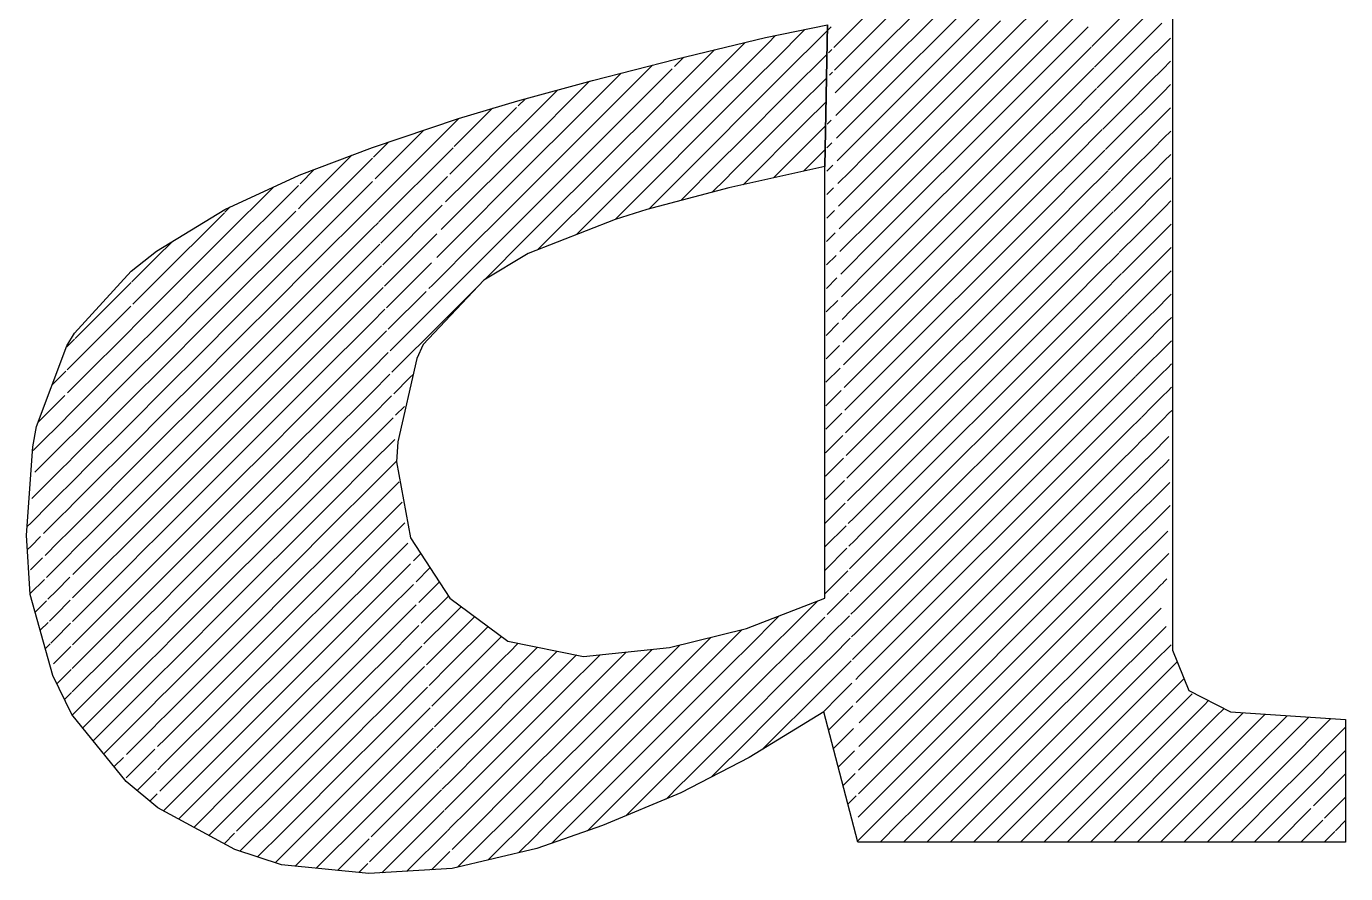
# Model space of a CAD drawing. Extents: x 0 to 13080, y 0 to 6750.
# Drawn here: x 12336.65 to 12366.59, y 1047.2 to 1066.44 of the extents above; entities that cross this region are included whole.
import ezdxf

# ---------------------------------------------------------------- set-up
doc = ezdxf.new("R2010")
doc.units = 0
doc.header["$MEASUREMENT"] = 0
doc.layers.add('MTH-CARIMBO-TXT1', color=1, linetype='CONTINUOUS')

msp = doc.modelspace()

# ---------------------------------------------------------------- linework, layer by layer
at = {"layer": 'MTH-CARIMBO-TXT1', "linetype": 'Continuous'}
for p, q in [((12355.716303, 1066.169605), (12358.191972, 1068.645274)), ((12355.710544, 1065.633516), (12358.305682, 1068.228655)), ((12355.704785, 1065.097428), (12358.419393, 1067.812035)), ((12355.699026, 1064.561339), (12358.533103, 1067.395415)), ((12355.693268, 1064.02525), (12358.646813, 1066.978796)), ((12358.874234, 1066.145556), (12359.740287, 1067.011609)), ((12359.91568, 1066.126342), (12360.685539, 1066.896201)), ((12355.30577, 1066.289403), (12355.722061, 1066.705694)), ((12360.826412, 1065.976413), (12361.492008, 1066.64201)), ((12361.531878, 1066.151549), (12362.093676, 1066.713347)), ((12353.651251, 1065.695543), (12354.319953, 1066.364246)), ((12353.818536, 1065.332499), (12354.829843, 1066.343806)), ((12354.836464, 1066.350427), (12354.912083, 1066.426046)), ((12354.975022, 1065.958655), (12355.30577, 1066.289403)), ((12355.687509, 1063.489161), (12358.760524, 1066.562176)), ((12358.987945, 1065.728937), (12359.827984, 1066.568976)), ((12360.003377, 1065.683708), (12360.748633, 1066.428965)), ((12362.113688, 1066.20303), (12362.421526, 1066.510868)), ((12351.740804, 1064.845757), (12352.966887, 1066.07184)), ((12353.368983, 1065.943606), (12353.483965, 1066.058588)), ((12353.483965, 1066.058588), (12353.653641, 1066.228264)), ((12355.311889, 1065.765192), (12355.716303, 1066.169605)), ((12355.68175, 1062.953072), (12358.874234, 1066.145556)), ((12359.101655, 1065.312317), (12359.91568, 1066.126342)), ((12360.889004, 1065.508676), (12361.531878, 1066.151549)), ((12361.571748, 1065.661089), (12362.113688, 1066.20303)), ((12362.133701, 1065.692712), (12362.430259, 1065.989271)), ((12362.430259, 1065.989271), (12362.61252, 1066.171531)), ((12351.431445, 1065.597058), (12351.572315, 1065.737928)), ((12351.586124, 1065.221407), (12352.269601, 1065.904884)), ((12351.895483, 1064.470106), (12353.368983, 1065.943606)), ((12353.198099, 1065.242392), (12353.651251, 1065.695543)), ((12353.985821, 1064.969454), (12354.820201, 1065.803833)), ((12354.855432, 1065.839065), (12354.928954, 1065.912587)), ((12354.990579, 1065.443881), (12355.311889, 1065.765192)), ((12355.675991, 1062.416983), (12358.987945, 1065.728937)), ((12359.215366, 1064.895697), (12360.003377, 1065.683708)), ((12360.091073, 1065.241075), (12360.811727, 1065.961728)), ((12361.611617, 1065.170629), (12362.133701, 1065.692712)), ((12349.641214, 1064.337158), (12350.862416, 1065.558359)), ((12349.715792, 1063.881405), (12351.307631, 1065.473244)), ((12351.3583, 1065.523913), (12351.431445, 1065.597058)), ((12354.874401, 1065.327704), (12354.945825, 1065.399128)), ((12355.318008, 1065.240981), (12355.710544, 1065.633516)), ((12360.178769, 1064.798441), (12360.874821, 1065.494492)), ((12360.951597, 1065.040938), (12361.571748, 1065.661089)), ((12362.153713, 1065.182395), (12362.438992, 1065.467673)), ((12362.438992, 1065.467673), (12362.61432, 1065.643002)), ((12347.880599, 1063.637202), (12349.432556, 1065.189159)), ((12349.566637, 1064.79291), (12350.148094, 1065.374367)), ((12351.231242, 1064.866525), (12351.586124, 1065.221407)), ((12352.050163, 1064.094456), (12353.198099, 1065.242392)), ((12353.027215, 1064.541178), (12353.818536, 1065.332499)), ((12354.153107, 1064.606409), (12354.810558, 1065.263861)), ((12355.006135, 1064.929108), (12355.318008, 1065.240981)), ((12355.324128, 1064.71677), (12355.704785, 1065.097428)), ((12355.670233, 1061.880894), (12359.101655, 1065.312317)), ((12359.329076, 1064.479078), (12360.091073, 1065.241075)), ((12361.014189, 1064.573201), (12361.611617, 1065.170629)), ((12361.651487, 1064.680168), (12362.153713, 1065.182395)), ((12362.447725, 1064.946076), (12362.616121, 1065.114472)), ((12347.814822, 1064.632085), (12347.977232, 1064.794495)), ((12347.84771, 1064.134644), (12348.704894, 1064.991827)), ((12349.21301, 1064.439283), (12349.566637, 1064.79291)), ((12350.985405, 1064.620689), (12351.231242, 1064.866525)), ((12351.104184, 1064.209137), (12351.740804, 1064.845757)), ((12352.856331, 1063.839963), (12353.985821, 1064.969454)), ((12355.664474, 1061.344806), (12359.215366, 1064.895697)), ((12359.442786, 1064.062458), (12360.178769, 1064.798441)), ((12360.266466, 1064.355807), (12360.937915, 1065.027256)), ((12362.173726, 1064.672077), (12362.447725, 1064.946076)), ((12346.532445, 1063.880039), (12347.228378, 1064.575972)), ((12346.604112, 1063.421375), (12347.778028, 1064.595291)), ((12349.79037, 1063.425653), (12350.985405, 1064.620689)), ((12352.204843, 1063.718805), (12353.027215, 1064.541178)), ((12352.685447, 1063.138749), (12354.153107, 1064.606409)), ((12354.320392, 1064.243364), (12354.800916, 1064.723888)), ((12355.021691, 1064.414334), (12355.324128, 1064.71677)), ((12355.330247, 1064.192559), (12355.699026, 1064.561339)), ((12360.354162, 1063.913174), (12361.001009, 1064.56002)), ((12361.076782, 1064.105463), (12361.651487, 1064.680168)), ((12361.691357, 1064.189708), (12362.173726, 1064.672077)), ((12362.456458, 1064.424479), (12362.617922, 1064.585943)), ((12344.612465, 1062.490389), (12346.457294, 1064.335217)), ((12347.913488, 1063.139761), (12349.21301, 1064.439283)), ((12348.898512, 1063.594455), (12349.641214, 1064.337158)), ((12350.66318, 1063.768133), (12351.104184, 1064.209137)), ((12350.977126, 1063.551748), (12351.895483, 1064.470106)), ((12352.919373, 1062.842345), (12354.320392, 1064.243364)), ((12354.822145, 1064.214787), (12354.912338, 1064.304981)), ((12355.037248, 1063.89956), (12355.330247, 1064.192559)), ((12355.658715, 1060.808717), (12359.329076, 1064.479078)), ((12359.556497, 1063.645838), (12360.266466, 1064.355807)), ((12361.139375, 1063.637726), (12361.691357, 1064.189708)), ((12362.193738, 1064.161759), (12362.456458, 1064.424479)), ((12344.570542, 1062.978796), (12345.672499, 1064.080753)), ((12346.675778, 1062.962711), (12347.653515, 1063.940449)), ((12347.653515, 1063.940449), (12347.84771, 1064.134644)), ((12350.850067, 1062.89436), (12352.050163, 1064.094456)), ((12354.487677, 1063.88032), (12354.791274, 1064.183916)), ((12355.336366, 1063.668348), (12355.693268, 1064.02525)), ((12355.652956, 1060.272628), (12359.442786, 1064.062458)), ((12359.670207, 1063.229219), (12360.354162, 1063.913174)), ((12360.441859, 1063.47054), (12361.064103, 1064.092784)), ((12361.731226, 1063.699247), (12362.193738, 1064.161759)), ((12362.213751, 1063.651442), (12362.465191, 1063.902882)), ((12362.465191, 1063.902882), (12362.619723, 1064.057414)), ((12344.528618, 1063.467202), (12344.871111, 1063.809695)), ((12344.654388, 1062.001982), (12346.33491, 1063.682503)), ((12346.359386, 1063.70698), (12346.532445, 1063.880039)), ((12347.529003, 1063.285606), (12347.880599, 1063.637202)), ((12347.946376, 1062.64232), (12348.898512, 1063.594455)), ((12348.584014, 1062.749627), (12349.715792, 1063.881405)), ((12349.864947, 1062.9699), (12350.66318, 1063.768133)), ((12350.781506, 1062.295469), (12352.204843, 1063.718805)), ((12352.359522, 1063.343155), (12352.856331, 1063.839963)), ((12353.60251, 1062.995152), (12354.487677, 1063.88032)), ((12354.654963, 1063.517275), (12354.781631, 1063.643943)), ((12354.819798, 1063.682111), (12354.931307, 1063.793619)), ((12355.052804, 1063.384786), (12355.336366, 1063.668348)), ((12355.647198, 1059.736539), (12359.556497, 1063.645838)), ((12360.529555, 1063.027907), (12361.127196, 1063.625548)), ((12361.201967, 1063.169988), (12361.731226, 1063.699247)), ((12361.771096, 1063.208787), (12362.213751, 1063.651442)), ((12342.913703, 1062.382617), (12344.040607, 1063.509521)), ((12342.961676, 1061.90026), (12344.508458, 1063.447042)), ((12346.261047, 1063.07831), (12346.604112, 1063.421375)), ((12348.269516, 1061.904799), (12349.79037, 1063.425653)), ((12350.340954, 1062.915577), (12350.977126, 1063.551748)), ((12351.499661, 1062.483294), (12352.359522, 1063.343155)), ((12354.285647, 1063.147959), (12354.654963, 1063.517275)), ((12355.342485, 1063.144137), (12355.687509, 1063.489161)), ((12359.783918, 1062.812599), (12360.441859, 1063.47054)), ((12362.233763, 1063.141124), (12362.473924, 1063.381285)), ((12362.473924, 1063.381285), (12362.621523, 1063.528884)), ((12342.865729, 1062.864973), (12343.186186, 1063.18543)), ((12344.696312, 1061.513575), (12346.212526, 1063.029789)), ((12346.747444, 1062.504047), (12347.529003, 1063.285606)), ((12347.404491, 1062.630764), (12347.913488, 1063.139761)), ((12352.514202, 1062.967504), (12352.685447, 1063.138749)), ((12354.817452, 1063.149434), (12354.950275, 1063.282258)), ((12355.068361, 1062.870013), (12355.342485, 1063.144137)), ((12355.641439, 1059.20045), (12359.670207, 1063.229219)), ((12359.897628, 1062.395979), (12360.529555, 1063.027907)), ((12360.617252, 1062.585273), (12361.19029, 1063.158312)), ((12361.26456, 1062.702251), (12361.771096, 1063.208787)), ((12361.810966, 1062.718327), (12362.233763, 1063.141124)), ((12362.482657, 1062.859688), (12362.623324, 1063.000355)), ((12341.164233, 1061.693807), (12342.257416, 1062.78699)), ((12341.172471, 1061.171716), (12342.824413, 1062.823658)), ((12343.00965, 1061.417904), (12344.505677, 1062.91393)), ((12346.162707, 1062.449641), (12346.675778, 1062.962711)), ((12347.979265, 1062.144878), (12348.584014, 1062.749627)), ((12348.262304, 1061.367257), (12349.864947, 1062.9699)), ((12349.939525, 1062.514148), (12350.340954, 1062.915577)), ((12350.018728, 1062.063021), (12350.850067, 1062.89436)), ((12352.217817, 1062.671119), (12352.514202, 1062.967504)), ((12354.815105, 1062.616757), (12354.969244, 1062.770896)), ((12355.348604, 1062.619926), (12355.68175, 1062.953072)), ((12355.63568, 1058.664361), (12359.783918, 1062.812599)), ((12360.704948, 1062.142639), (12361.253384, 1062.691075)), ((12361.327152, 1062.234513), (12361.810966, 1062.718327)), ((12362.253775, 1062.630806), (12362.482657, 1062.859688)), ((12344.502895, 1062.380819), (12344.601864, 1062.479788)), ((12346.064368, 1061.820971), (12346.747444, 1062.504047)), ((12346.81911, 1062.045384), (12347.404491, 1062.630764)), ((12347.279978, 1061.975922), (12347.946376, 1062.64232)), ((12349.13356, 1061.708183), (12349.939525, 1062.514148)), ((12355.083917, 1062.355239), (12355.348604, 1062.619926)), ((12355.354724, 1062.095716), (12355.675991, 1062.416983)), ((12355.629921, 1058.128272), (12359.897628, 1062.395979)), ((12360.011338, 1061.97936), (12360.617252, 1062.585273)), ((12361.850835, 1062.227866), (12362.253775, 1062.630806)), ((12362.49139, 1062.338091), (12362.625125, 1062.471826)), ((12339.608106, 1060.66801), (12341.146432, 1062.206336)), ((12341.155995, 1062.215899), (12341.27962, 1062.339524)), ((12341.18071, 1060.649624), (12342.768416, 1062.23733)), ((12342.827163, 1062.296077), (12342.913703, 1062.382617)), ((12343.057624, 1060.935548), (12344.502895, 1062.380819)), ((12344.738235, 1061.025169), (12346.090142, 1062.377075)), ((12347.155466, 1061.321079), (12347.979265, 1062.144878)), ((12354.812759, 1062.084081), (12354.988213, 1062.259535)), ((12355.099473, 1061.840465), (12355.354724, 1062.095716)), ((12360.125049, 1061.56274), (12360.704948, 1062.142639)), ((12360.792645, 1061.700006), (12361.316478, 1062.223839)), ((12361.389745, 1061.766776), (12361.850835, 1062.227866)), ((12361.890705, 1061.737406), (12362.273788, 1062.120489)), ((12362.273788, 1062.120489), (12362.49139, 1062.338091)), ((12342.813207, 1061.751791), (12342.961676, 1061.90026)), ((12343.105598, 1060.453192), (12344.500114, 1061.847707)), ((12344.500114, 1061.847707), (12344.639462, 1061.987056)), ((12345.966029, 1061.192302), (12346.81911, 1062.045384)), ((12346.890777, 1061.58672), (12347.279978, 1061.975922)), ((12348.012154, 1061.647437), (12348.269516, 1061.904799)), ((12355.360843, 1061.571505), (12355.670233, 1061.880894)), ((12355.624162, 1057.592184), (12360.011338, 1061.97936)), ((12362.2938, 1061.610171), (12362.500123, 1061.816494)), ((12362.500123, 1061.816494), (12362.626926, 1061.943296)), ((12339.606906, 1061.19714), (12339.96512, 1061.555354)), ((12339.609306, 1060.13888), (12341.079668, 1061.609243)), ((12341.079668, 1061.609243), (12341.164233, 1061.693807)), ((12341.188948, 1060.127532), (12342.712418, 1061.651002)), ((12342.712418, 1061.651002), (12342.813207, 1061.751791)), ((12344.497332, 1061.314596), (12344.67706, 1061.494324)), ((12344.780158, 1060.536762), (12345.967758, 1061.724361)), ((12345.867689, 1060.563633), (12346.890777, 1061.58672)), ((12347.054279, 1060.689562), (12348.012154, 1061.647437)), ((12354.810412, 1061.551404), (12355.007181, 1061.748173)), ((12355.11503, 1061.325691), (12355.360843, 1061.571505)), ((12355.618404, 1057.056095), (12360.125049, 1061.56274)), ((12360.238759, 1061.14612), (12360.792645, 1061.700006)), ((12360.880341, 1061.257372), (12361.379572, 1061.756603)), ((12361.452338, 1061.299038), (12361.890705, 1061.737406)), ((12361.930575, 1061.246945), (12362.2938, 1061.610171)), ((12339.045091, 1060.635326), (12339.606906, 1061.19714)), ((12342.656421, 1061.064674), (12342.799251, 1061.207505)), ((12342.799251, 1061.207505), (12343.00965, 1061.417904)), ((12343.153572, 1059.970836), (12344.497332, 1061.314596)), ((12346.962443, 1061.128056), (12347.155466, 1061.321079)), ((12354.808065, 1061.018727), (12355.02615, 1061.236812)), ((12355.366962, 1061.047294), (12355.664474, 1061.344806)), ((12360.35247, 1060.729501), (12360.880341, 1061.257372)), ((12360.968038, 1060.814738), (12361.442666, 1061.289367)), ((12361.51493, 1060.831301), (12361.930575, 1061.246945)), ((12362.313813, 1061.099853), (12362.508856, 1061.294897)), ((12362.508856, 1061.294897), (12362.628727, 1061.414767)), ((12339.610505, 1059.60975), (12341.012905, 1061.012149)), ((12341.012905, 1061.012149), (12341.172471, 1061.171716)), ((12341.197186, 1059.60544), (12342.656421, 1061.064674)), ((12342.785295, 1060.663219), (12343.057624, 1060.935548)), ((12344.494551, 1060.781484), (12344.714658, 1061.001591)), ((12344.822082, 1060.048355), (12345.845374, 1061.071648)), ((12345.76935, 1059.934963), (12346.962443, 1061.128056)), ((12355.130586, 1060.810918), (12355.366962, 1061.047294)), ((12355.612645, 1056.520006), (12360.238759, 1061.14612)), ((12361.970444, 1060.756485), (12362.313813, 1061.099853)), ((12337.757266, 1059.347501), (12339.030585, 1060.620819)), ((12339.070062, 1060.129966), (12339.608106, 1060.66801)), ((12340.946141, 1060.415055), (12341.18071, 1060.649624)), ((12342.600423, 1060.478347), (12342.785295, 1060.663219)), ((12343.201546, 1059.48848), (12344.494551, 1060.781484)), ((12354.805719, 1060.486051), (12355.045118, 1060.72545)), ((12355.373081, 1060.523083), (12355.658715, 1060.808717)), ((12355.606886, 1055.983917), (12360.35247, 1060.729501)), ((12360.46618, 1060.312881), (12360.968038, 1060.814738)), ((12361.055734, 1060.372105), (12361.50576, 1060.822131)), ((12361.577523, 1060.363564), (12361.970444, 1060.756485)), ((12362.333825, 1060.589536), (12362.517589, 1060.773299)), ((12362.517589, 1060.773299), (12362.630527, 1060.886238)), ((12339.611705, 1059.080619), (12340.946141, 1060.415055)), ((12341.205424, 1059.083348), (12342.600423, 1060.478347)), ((12342.771339, 1060.118933), (12343.105598, 1060.453192)), ((12344.491769, 1060.248373), (12344.752256, 1060.508859)), ((12344.864005, 1059.559948), (12345.72299, 1060.418934)), ((12345.671011, 1059.306294), (12346.89649, 1060.531773)), ((12345.788666, 1060.484609), (12345.867689, 1060.563633)), ((12355.146142, 1060.296144), (12355.373081, 1060.523083)), ((12355.601127, 1055.447828), (12360.46618, 1060.312881)), ((12360.579891, 1059.896261), (12361.055734, 1060.372105)), ((12361.143431, 1059.929471), (12361.568854, 1060.354895)), ((12362.010314, 1060.266025), (12362.333825, 1060.589536)), ((12362.526322, 1060.251702), (12362.632328, 1060.357709)), ((12337.812174, 1058.872079), (12339.025281, 1060.085186)), ((12339.095033, 1059.624607), (12339.609306, 1060.13888)), ((12340.879377, 1059.817961), (12341.188948, 1060.127532)), ((12342.544426, 1059.892019), (12342.771339, 1060.118933)), ((12343.24952, 1059.006123), (12344.491769, 1060.248373)), ((12344.488988, 1059.715261), (12344.789854, 1060.016127)), ((12354.803372, 1059.953374), (12355.064087, 1060.214089)), ((12355.161699, 1059.78137), (12355.3792, 1059.998872)), ((12355.3792, 1059.998872), (12355.652956, 1060.272628)), ((12361.640115, 1059.895826), (12362.010314, 1060.266025)), ((12362.050184, 1059.775564), (12362.353838, 1060.079218)), ((12362.353838, 1060.079218), (12362.526322, 1060.251702)), ((12339.612905, 1058.551489), (12340.879377, 1059.817961)), ((12341.213662, 1058.561256), (12342.544426, 1059.892019)), ((12342.757383, 1059.574647), (12343.153572, 1059.970836)), ((12343.297494, 1058.523767), (12344.488988, 1059.715261)), ((12344.905928, 1059.071541), (12345.600606, 1059.76622)), ((12345.600606, 1059.76622), (12345.677195, 1059.842808)), ((12345.677195, 1059.842808), (12345.76935, 1059.934963)), ((12354.801026, 1059.420697), (12355.083055, 1059.702727)), ((12355.38532, 1059.474661), (12355.647198, 1059.736539)), ((12355.595369, 1054.911739), (12360.579891, 1059.896261)), ((12360.693601, 1059.479642), (12361.143431, 1059.929471)), ((12361.231127, 1059.486838), (12361.631948, 1059.887658)), ((12361.702708, 1059.428089), (12362.050184, 1059.775564)), ((12362.37385, 1059.568901), (12362.535055, 1059.730105)), ((12362.535055, 1059.730105), (12362.634129, 1059.829179)), ((12337.867082, 1058.396656), (12339.019978, 1059.549552)), ((12339.019978, 1059.549552), (12339.095033, 1059.624607)), ((12339.120003, 1059.119247), (12339.610505, 1059.60975)), ((12340.812614, 1059.220868), (12341.197186, 1059.60544)), ((12342.488428, 1059.305691), (12342.757383, 1059.574647)), ((12342.743427, 1059.030361), (12343.201546, 1059.48848)), ((12344.486206, 1059.18215), (12344.827452, 1059.523395)), ((12355.177255, 1059.266596), (12355.38532, 1059.474661)), ((12355.58961, 1054.37565), (12360.693601, 1059.479642)), ((12360.807311, 1059.063022), (12361.231127, 1059.486838)), ((12361.318823, 1059.044204), (12361.695042, 1059.420422)), ((12362.090054, 1059.285104), (12362.37385, 1059.568901)), ((12337.571126, 1059.16136), (12337.741901, 1059.332136)), ((12339.014675, 1059.013919), (12339.120003, 1059.119247)), ((12339.614105, 1058.022359), (12340.812614, 1059.220868)), ((12341.2219, 1058.039164), (12342.488428, 1059.305691)), ((12343.345468, 1058.041411), (12344.486206, 1059.18215)), ((12344.947852, 1058.583135), (12345.478223, 1059.113506)), ((12345.478223, 1059.113506), (12345.565724, 1059.201007)), ((12345.565724, 1059.201007), (12345.671011, 1059.306294)), ((12354.798679, 1058.88802), (12355.102024, 1059.191366)), ((12355.391439, 1058.95045), (12355.641439, 1059.20045)), ((12361.765301, 1058.960351), (12362.090054, 1059.285104)), ((12362.393863, 1059.058583), (12362.543788, 1059.208508)), ((12362.543788, 1059.208508), (12362.63593, 1059.30065)), ((12337.578292, 1058.638196), (12337.738366, 1058.79827)), ((12337.738366, 1058.79827), (12337.812174, 1058.872079)), ((12337.92199, 1057.921234), (12339.014675, 1059.013919)), ((12339.144974, 1058.613888), (12339.611705, 1059.080619)), ((12340.74585, 1058.623774), (12341.205424, 1059.083348)), ((12342.43243, 1058.719364), (12342.743427, 1059.030361)), ((12342.729471, 1058.486074), (12343.24952, 1059.006123)), ((12344.483425, 1058.649038), (12344.86505, 1059.030663)), ((12355.192811, 1058.751823), (12355.391439, 1058.95045)), ((12355.583851, 1053.839562), (12360.807311, 1059.063022)), ((12360.921022, 1058.646402), (12361.318823, 1059.044204)), ((12361.40652, 1058.60157), (12361.758136, 1058.953186)), ((12362.129923, 1058.794643), (12362.393863, 1059.058583)), ((12337.237752, 1058.297657), (12337.546368, 1058.606273)), ((12339.009372, 1058.478286), (12339.144974, 1058.613888)), ((12339.169945, 1058.108529), (12339.612905, 1058.551489)), ((12339.615305, 1057.493229), (12340.74585, 1058.623774)), ((12340.679087, 1058.02668), (12341.213662, 1058.561256)), ((12341.230138, 1057.517072), (12342.43243, 1058.719364)), ((12342.715515, 1057.941788), (12343.297494, 1058.523767)), ((12343.393442, 1057.559055), (12344.483425, 1058.649038)), ((12344.480644, 1058.115927), (12344.902648, 1058.537931)), ((12345.355839, 1058.460792), (12345.430687, 1058.53564)), ((12354.796332, 1058.355344), (12355.120993, 1058.680004)), ((12355.397558, 1058.426239), (12355.63568, 1058.664361)), ((12355.578092, 1053.303473), (12360.921022, 1058.646402)), ((12361.034732, 1058.229783), (12361.40652, 1058.60157)), ((12361.827893, 1058.492614), (12362.129923, 1058.794643)), ((12362.169793, 1058.304183), (12362.413875, 1058.548265)), ((12362.413875, 1058.548265), (12362.552521, 1058.686911)), ((12362.552521, 1058.686911), (12362.63773, 1058.772121)), ((12337.585459, 1058.115033), (12337.73483, 1058.264404)), ((12337.73483, 1058.264404), (12337.867082, 1058.396656)), ((12337.976898, 1057.445812), (12339.009372, 1058.478286)), ((12342.376433, 1058.133036), (12342.729471, 1058.486074)), ((12344.989775, 1058.094728), (12345.355839, 1058.460792)), ((12355.208368, 1058.237049), (12355.397558, 1058.426239)), ((12355.572334, 1052.767384), (12361.034732, 1058.229783)), ((12361.494216, 1058.158937), (12361.82123, 1058.48595)), ((12361.890486, 1058.024876), (12362.169793, 1058.304183)), ((12362.561254, 1058.165314), (12362.639531, 1058.243591)), ((12336.919554, 1057.449128), (12337.523034, 1058.052608)), ((12337.731295, 1057.730539), (12337.92199, 1057.921234)), ((12338.031806, 1056.97039), (12339.004068, 1057.942652)), ((12339.004068, 1057.942652), (12339.169945, 1058.108529)), ((12339.194915, 1057.603169), (12339.614105, 1058.022359)), ((12339.616505, 1056.964098), (12340.679087, 1058.02668)), ((12340.612323, 1057.429586), (12341.2219, 1058.039164)), ((12341.238377, 1056.99498), (12342.376433, 1058.133036)), ((12342.320435, 1057.546708), (12342.715515, 1057.941788)), ((12342.701559, 1057.397502), (12343.345468, 1058.041411)), ((12343.441416, 1057.076699), (12344.480644, 1058.115927)), ((12344.477862, 1057.582815), (12344.940246, 1058.045199)), ((12354.793986, 1057.822667), (12355.139961, 1058.168643)), ((12355.223924, 1057.722275), (12355.403677, 1057.902028)), ((12355.403677, 1057.902028), (12355.629921, 1058.128272)), ((12361.148443, 1057.813163), (12361.494216, 1058.158937)), ((12361.581913, 1057.716303), (12361.884324, 1058.018714)), ((12362.209663, 1057.813723), (12362.433888, 1058.037948)), ((12362.433888, 1058.037948), (12362.561254, 1058.165314)), ((12337.592625, 1057.59187), (12337.731295, 1057.730539)), ((12338.998765, 1057.407019), (12339.194915, 1057.603169)), ((12345.031698, 1057.606321), (12345.233455, 1057.808078)), ((12354.791639, 1057.28999), (12355.15893, 1057.657281)), ((12355.566575, 1052.231295), (12361.148443, 1057.813163)), ((12361.262153, 1057.396543), (12361.581913, 1057.716303)), ((12361.953079, 1057.557139), (12362.209663, 1057.813723)), ((12362.4539, 1057.52763), (12362.569987, 1057.643717)), ((12362.569987, 1057.643717), (12362.641332, 1057.715062)), ((12336.911655, 1056.910899), (12337.499699, 1057.498943)), ((12337.499699, 1057.498943), (12337.592625, 1057.59187)), ((12337.727759, 1057.196673), (12337.976898, 1057.445812)), ((12338.086714, 1056.494968), (12338.998765, 1057.407019)), ((12339.219886, 1057.09781), (12339.615305, 1057.493229)), ((12339.617705, 1056.434968), (12340.612323, 1057.429586)), ((12340.545559, 1056.832493), (12341.230138, 1057.517072)), ((12341.246615, 1056.472888), (12342.320435, 1057.546708)), ((12342.264438, 1056.960381), (12342.701559, 1057.397502)), ((12342.687603, 1056.853216), (12343.393442, 1057.559055)), ((12343.48939, 1056.594343), (12344.477862, 1057.582815)), ((12344.475081, 1057.049703), (12344.977844, 1057.552467)), ((12355.23948, 1057.207502), (12355.409796, 1057.377817)), ((12355.409796, 1057.377817), (12355.624162, 1057.592184)), ((12355.560816, 1051.695206), (12361.262153, 1057.396543)), ((12361.669609, 1057.273669), (12361.947418, 1057.551478)), ((12362.015671, 1057.089401), (12362.249532, 1057.323262)), ((12362.249532, 1057.323262), (12362.4539, 1057.52763)), ((12337.476365, 1056.945279), (12337.599792, 1057.068706)), ((12337.599792, 1057.068706), (12337.727759, 1057.196673)), ((12338.993462, 1056.871385), (12339.219886, 1057.09781)), ((12342.673647, 1056.30893), (12343.441416, 1057.076699)), ((12343.537364, 1056.111987), (12344.475081, 1057.049703)), ((12344.472299, 1056.516592), (12345.015442, 1057.059735)), ((12354.789293, 1056.757314), (12355.177898, 1057.14592)), ((12355.415916, 1056.853607), (12355.618404, 1057.056095)), ((12361.375863, 1056.979924), (12361.669609, 1057.273669)), ((12361.757306, 1056.831036), (12362.010512, 1057.084242)), ((12362.289402, 1056.832802), (12362.473912, 1057.017312)), ((12362.473912, 1057.017312), (12362.57872, 1057.12212)), ((12336.804415, 1056.803659), (12336.911655, 1056.910899)), ((12336.944485, 1056.413399), (12337.476365, 1056.945279)), ((12337.724224, 1056.662807), (12338.031806, 1056.97039)), ((12338.141622, 1056.019546), (12338.993462, 1056.871385)), ((12339.244857, 1056.592451), (12339.616505, 1056.964098)), ((12339.618904, 1055.905838), (12340.545559, 1056.832493)), ((12340.478796, 1056.235399), (12341.238377, 1056.99498)), ((12341.254853, 1055.950796), (12342.264438, 1056.960381)), ((12342.20844, 1056.374053), (12342.687603, 1056.853216)), ((12355.255037, 1056.692728), (12355.415916, 1056.853607)), ((12355.555057, 1051.159117), (12361.375863, 1056.979924)), ((12361.489574, 1056.563304), (12361.757306, 1056.831036)), ((12362.078264, 1056.621664), (12362.289402, 1056.832802)), ((12336.847487, 1056.316401), (12336.944485, 1056.413399)), ((12337.45303, 1056.391614), (12337.606959, 1056.545543)), ((12337.606959, 1056.545543), (12337.724224, 1056.662807)), ((12337.720688, 1056.128942), (12338.086714, 1056.494968)), ((12338.988158, 1056.335752), (12339.244857, 1056.592451)), ((12339.269828, 1056.087091), (12339.617705, 1056.434968)), ((12340.412032, 1055.638305), (12341.246615, 1056.472888)), ((12342.659691, 1055.764644), (12343.48939, 1056.594343)), ((12343.585338, 1055.62963), (12344.472299, 1056.516592)), ((12344.469518, 1055.98348), (12345.05304, 1056.567003)), ((12354.786946, 1056.224637), (12355.196867, 1056.634558)), ((12355.422035, 1056.329396), (12355.612645, 1056.520006)), ((12355.549298, 1050.623028), (12361.489574, 1056.563304)), ((12361.845002, 1056.388402), (12362.073605, 1056.617005)), ((12362.329272, 1056.342341), (12362.493925, 1056.506995)), ((12362.493925, 1056.506995), (12362.587453, 1056.600523)), ((12336.977315, 1055.915898), (12337.45303, 1056.391614)), ((12337.614125, 1056.022379), (12337.720688, 1056.128942)), ((12338.19653, 1055.544123), (12338.988158, 1056.335752)), ((12339.620104, 1055.376708), (12340.478796, 1056.235399)), ((12341.263091, 1055.428704), (12342.20844, 1056.374053)), ((12342.152442, 1055.787725), (12342.673647, 1056.30893)), ((12342.645735, 1055.220358), (12343.537364, 1056.111987)), ((12354.784599, 1055.69196), (12355.215836, 1056.123197)), ((12355.270593, 1056.177954), (12355.422035, 1056.329396)), ((12355.54354, 1050.08694), (12361.603284, 1056.146684)), ((12361.603284, 1056.146684), (12361.845002, 1056.388402)), ((12361.932699, 1055.945769), (12362.136699, 1056.149769)), ((12362.140856, 1056.153926), (12362.329272, 1056.342341)), ((12336.776498, 1055.715082), (12336.89056, 1055.829144)), ((12336.89056, 1055.829144), (12336.977315, 1055.915898)), ((12337.010144, 1055.418398), (12337.429696, 1055.83795)), ((12337.429696, 1055.83795), (12337.614125, 1056.022379)), ((12337.717152, 1055.595076), (12338.141622, 1056.019546)), ((12338.982855, 1055.800119), (12339.269828, 1056.087091)), ((12339.294798, 1055.581732), (12339.618904, 1055.905838)), ((12340.345268, 1055.041211), (12341.254853, 1055.950796)), ((12343.633312, 1055.147274), (12344.469518, 1055.98348)), ((12344.466736, 1055.450369), (12345.017618, 1056.001251)), ((12345.017618, 1056.001251), (12345.115778, 1056.09941)), ((12355.286149, 1055.66318), (12355.428154, 1055.805185)), ((12355.428154, 1055.805185), (12355.606886, 1055.983917)), ((12361.716995, 1055.730065), (12361.932699, 1055.945769)), ((12362.203449, 1055.686189), (12362.369141, 1055.851881)), ((12362.369141, 1055.851881), (12362.513937, 1055.996677)), ((12362.513937, 1055.996677), (12362.596186, 1056.078926)), ((12337.621292, 1055.499216), (12337.717152, 1055.595076)), ((12337.713617, 1055.061211), (12338.19653, 1055.544123)), ((12338.251438, 1055.068701), (12338.982855, 1055.800119)), ((12338.977552, 1055.264485), (12339.294798, 1055.581732)), ((12339.621304, 1054.847577), (12340.412032, 1055.638305)), ((12341.271329, 1054.906612), (12342.152442, 1055.787725)), ((12342.096445, 1055.201398), (12342.659691, 1055.764644)), ((12342.631779, 1054.676071), (12343.585338, 1055.62963)), ((12344.979239, 1055.432542), (12345.179533, 1055.632836)), ((12354.782253, 1055.159284), (12355.234804, 1055.611835)), ((12355.537781, 1049.550851), (12361.716995, 1055.730065)), ((12361.830705, 1055.313445), (12362.020395, 1055.503135)), ((12362.020395, 1055.503135), (12362.199793, 1055.682533)), ((12362.53395, 1055.48636), (12362.604919, 1055.557328)), ((12336.767274, 1055.175528), (12336.933632, 1055.341886)), ((12336.933632, 1055.341886), (12337.010144, 1055.418398)), ((12337.042974, 1054.920898), (12337.406361, 1055.284285)), ((12337.406361, 1055.284285), (12337.621292, 1055.499216)), ((12338.306346, 1054.593279), (12338.977552, 1055.264485)), ((12339.319769, 1055.076372), (12339.620104, 1055.376708)), ((12340.278505, 1054.444118), (12341.263091, 1055.428704)), ((12342.040447, 1054.61507), (12342.645735, 1055.220358)), ((12343.681286, 1054.664918), (12344.466736, 1055.450369)), ((12344.463955, 1054.917257), (12344.979239, 1055.432542)), ((12355.301706, 1055.148407), (12355.434273, 1055.280974)), ((12355.434273, 1055.280974), (12355.601127, 1055.447828)), ((12355.532022, 1049.014762), (12361.830705, 1055.313445)), ((12362.108092, 1055.060501), (12362.262887, 1055.215297)), ((12362.266042, 1055.218451), (12362.409011, 1055.361421)), ((12362.409011, 1055.361421), (12362.53395, 1055.48636)), ((12336.666842, 1055.075096), (12336.767274, 1055.175528)), ((12337.383027, 1054.73062), (12337.628459, 1054.976052)), ((12337.628459, 1054.976052), (12337.713617, 1055.061211)), ((12337.710081, 1054.527345), (12338.251438, 1055.068701)), ((12338.972248, 1054.728852), (12339.319769, 1055.076372)), ((12339.622504, 1054.318447), (12340.345268, 1055.041211)), ((12340.211741, 1053.847024), (12341.271329, 1054.906612)), ((12341.279567, 1054.38452), (12342.096445, 1055.201398)), ((12342.617823, 1054.131785), (12343.633312, 1055.147274)), ((12343.729259, 1054.182562), (12344.463955, 1054.917257)), ((12344.94086, 1054.863833), (12345.243289, 1055.166261)), ((12354.779906, 1054.626607), (12355.253773, 1055.100474)), ((12355.440392, 1054.756763), (12355.595369, 1054.911739)), ((12361.944416, 1054.896825), (12362.108092, 1055.060501)), ((12362.448881, 1054.87096), (12362.553962, 1054.976042)), ((12336.674464, 1054.552388), (12336.758051, 1054.635975)), ((12336.758051, 1054.635975), (12336.976705, 1054.854628)), ((12337.075804, 1054.423398), (12337.383027, 1054.73062)), ((12338.361253, 1054.117857), (12338.972248, 1054.728852)), ((12339.34474, 1054.571013), (12339.621304, 1054.847577)), ((12341.287805, 1053.862428), (12342.040447, 1054.61507)), ((12341.98445, 1054.028742), (12342.631779, 1054.676071)), ((12342.603867, 1053.587499), (12343.681286, 1054.664918)), ((12344.461173, 1054.384146), (12344.94086, 1054.863833)), ((12344.902481, 1054.295123), (12345.307044, 1054.699687)), ((12355.317262, 1054.633633), (12355.440392, 1054.756763)), ((12355.526263, 1048.478673), (12361.944416, 1054.896825)), ((12362.058126, 1054.480206), (12362.195788, 1054.617868)), ((12362.195788, 1054.617868), (12362.325981, 1054.748061)), ((12362.328634, 1054.750714), (12362.448881, 1054.87096)), ((12336.748828, 1054.096422), (12337.019777, 1054.367371)), ((12337.359692, 1054.176956), (12337.635625, 1054.452889)), ((12337.635625, 1054.452889), (12337.710081, 1054.527345)), ((12337.706546, 1053.993479), (12338.306346, 1054.593279)), ((12338.966945, 1054.193218), (12339.34474, 1054.571013)), ((12339.36971, 1054.065654), (12339.622504, 1054.318447)), ((12339.623704, 1053.789317), (12340.278505, 1054.444118)), ((12340.144977, 1053.24993), (12341.279567, 1054.38452)), ((12343.777233, 1053.700206), (12344.461173, 1054.384146)), ((12345.436492, 1054.298804), (12345.603472, 1054.465784)), ((12354.77756, 1054.09393), (12355.272741, 1054.589112)), ((12355.446511, 1054.232552), (12355.58961, 1054.37565)), ((12355.520505, 1047.942584), (12362.058126, 1054.480206)), ((12362.391227, 1054.282976), (12362.48875, 1054.3805)), ((12362.48875, 1054.3805), (12362.573975, 1054.465724)), ((12337.108634, 1053.925898), (12337.359692, 1054.176956)), ((12337.70301, 1053.459614), (12338.361253, 1054.117857)), ((12338.416161, 1053.642435), (12338.966945, 1054.193218)), ((12338.961642, 1053.657585), (12339.36971, 1054.065654)), ((12341.296044, 1053.340336), (12341.98445, 1054.028742)), ((12341.928452, 1053.442415), (12342.617823, 1054.131785)), ((12342.589911, 1053.043213), (12343.729259, 1054.182562)), ((12344.458392, 1053.851034), (12344.902481, 1054.295123)), ((12344.864102, 1053.726414), (12345.3708, 1054.233112)), ((12345.495817, 1053.827799), (12345.811576, 1054.143558)), ((12354.775213, 1053.561254), (12355.29171, 1054.077751)), ((12355.332818, 1054.118859), (12355.446511, 1054.232552)), ((12356.817088, 1048.708838), (12362.171836, 1054.063586)), ((12362.171836, 1054.063586), (12362.283485, 1054.175234)), ((12362.283485, 1054.175234), (12362.389075, 1054.280825)), ((12336.739605, 1053.556869), (12337.06285, 1053.880113)), ((12337.336358, 1053.623291), (12337.642792, 1053.929725)), ((12339.394681, 1053.560294), (12339.623704, 1053.789317)), ((12339.624904, 1053.260187), (12340.211741, 1053.847024)), ((12340.078214, 1052.652837), (12341.287805, 1053.862428)), ((12343.825207, 1053.21785), (12344.458392, 1053.851034)), ((12344.45561, 1053.317923), (12344.864102, 1053.726414)), ((12344.825723, 1053.157705), (12345.434555, 1053.766537)), ((12345.555142, 1053.356794), (12346.019681, 1053.821333)), ((12355.348375, 1053.604085), (12355.452631, 1053.708341)), ((12355.452631, 1053.708341), (12355.583851, 1053.839562)), ((12362.285547, 1053.646966), (12362.371181, 1053.7326)), ((12362.371181, 1053.7326), (12362.452169, 1053.813588)), ((12362.453819, 1053.815239), (12362.52862, 1053.890039)), ((12337.141464, 1053.428398), (12337.336358, 1053.623291)), ((12337.699475, 1052.925748), (12338.416161, 1053.642435)), ((12338.471069, 1053.167013), (12338.961642, 1053.657585)), ((12338.956339, 1053.121952), (12339.394681, 1053.560294)), ((12341.304282, 1052.818244), (12341.928452, 1053.442415)), ((12341.872454, 1052.856087), (12342.603867, 1053.587499)), ((12342.575954, 1052.498927), (12343.777233, 1053.700206)), ((12345.614467, 1052.885789), (12346.227785, 1053.499107)), ((12354.824671, 1053.080382), (12355.310678, 1053.566389)), ((12358.178451, 1049.53987), (12362.285547, 1053.646966)), ((12336.851424, 1053.138357), (12337.105922, 1053.392856)), ((12337.313023, 1053.069627), (12337.649958, 1053.406562)), ((12337.695939, 1052.391882), (12338.471069, 1053.167013)), ((12338.525977, 1052.69159), (12338.956339, 1053.121952)), ((12339.419652, 1053.054935), (12339.624904, 1053.260187)), ((12339.626103, 1052.731056), (12340.144977, 1053.24993)), ((12340.01145, 1052.055743), (12341.296044, 1053.340336)), ((12342.561998, 1051.954641), (12343.825207, 1053.21785)), ((12343.873181, 1052.735494), (12344.45561, 1053.317923)), ((12344.452829, 1052.784811), (12344.825723, 1053.157705)), ((12344.787344, 1052.588996), (12345.498311, 1053.299963)), ((12346.262958, 1053.00395), (12346.518302, 1053.259294)), ((12353.015833, 1051.801873), (12354.59582, 1053.381861)), ((12355.363931, 1053.089312), (12355.45875, 1053.18413)), ((12355.45875, 1053.18413), (12355.578092, 1053.303473)), ((12359.539814, 1050.370903), (12362.399257, 1053.230347)), ((12336.967838, 1052.724441), (12337.148995, 1052.905598)), ((12337.174294, 1052.930898), (12337.313023, 1053.069627)), ((12337.289689, 1052.515962), (12337.657125, 1052.883398)), ((12338.951035, 1052.586318), (12339.419652, 1053.054935)), ((12339.944686, 1051.458649), (12341.304282, 1052.818244)), ((12341.31252, 1052.296152), (12341.872454, 1052.856087)), ((12341.816457, 1052.269759), (12342.589911, 1053.043213)), ((12344.748964, 1052.020286), (12345.562066, 1052.833388)), ((12345.673792, 1052.414784), (12346.262958, 1053.00395)), ((12346.267869, 1052.478531), (12346.823242, 1053.033904)), ((12353.005634, 1052.322005), (12353.730545, 1053.046915)), ((12354.392294, 1052.648005), (12354.770001, 1053.025712)), ((12354.887633, 1052.613013), (12355.329647, 1053.055028)), ((12360.901176, 1051.201936), (12362.512968, 1052.813727)), ((12337.207124, 1052.433398), (12337.289689, 1052.515962)), ((12337.692404, 1051.858017), (12338.525977, 1052.69159)), ((12338.580885, 1052.216168), (12338.951035, 1052.586318)), ((12338.945732, 1052.050685), (12339.444622, 1052.549575)), ((12339.444622, 1052.549575), (12339.626103, 1052.731056)), ((12339.627303, 1052.201926), (12340.078214, 1052.652837)), ((12342.548042, 1051.410355), (12343.873181, 1052.735494)), ((12343.921155, 1052.253137), (12344.452829, 1052.784811)), ((12344.450048, 1052.2517), (12344.787344, 1052.588996)), ((12346.272779, 1051.953111), (12347.128182, 1052.808513)), ((12346.27769, 1051.427691), (12347.433121, 1052.583123)), ((12351.299301, 1051.676332), (12352.186668, 1052.563699)), ((12351.337793, 1051.184494), (12352.889932, 1052.736633)), ((12353.026031, 1051.281742), (12354.392294, 1052.648005)), ((12354.764042, 1052.489423), (12354.887633, 1052.613013)), ((12354.950594, 1052.145645), (12355.348616, 1052.543666)), ((12355.379488, 1052.574538), (12355.464869, 1052.659919)), ((12355.464869, 1052.659919), (12355.572334, 1052.767384)), ((12337.084252, 1052.310525), (12337.192067, 1052.41834)), ((12337.266354, 1051.962297), (12337.664292, 1052.360235)), ((12337.688868, 1051.324151), (12338.580885, 1052.216168)), ((12339.877923, 1050.861555), (12341.31252, 1052.296152)), ((12341.320758, 1051.77406), (12341.816457, 1052.269759)), ((12341.760459, 1051.683432), (12342.575954, 1052.498927)), ((12342.534086, 1050.866068), (12343.921155, 1052.253137)), ((12343.969129, 1051.770781), (12344.450048, 1052.2517)), ((12344.710585, 1051.451577), (12345.625822, 1052.366814)), ((12345.733117, 1051.943779), (12346.267869, 1052.478531)), ((12347.487546, 1052.107217), (12347.612039, 1052.231711)), ((12347.612039, 1052.231711), (12347.810086, 1052.429758)), ((12347.677267, 1051.766609), (12348.252028, 1052.341369)), ((12347.742495, 1051.301506), (12348.69397, 1052.252981)), ((12349.385321, 1051.353342), (12350.263501, 1052.231522)), ((12349.43871, 1050.876401), (12350.854689, 1052.29238)), ((12351.26081, 1052.168171), (12351.483404, 1052.390765)), ((12352.697255, 1052.013626), (12353.005634, 1052.322005)), ((12353.910176, 1051.635557), (12354.764042, 1052.489423)), ((12355.470988, 1052.135709), (12355.566575, 1052.231295)), ((12362.262539, 1052.032968), (12362.626678, 1052.397107)), ((12338.635793, 1051.740746), (12338.945732, 1052.050685)), ((12338.940429, 1051.515051), (12339.469593, 1052.044216)), ((12339.469593, 1052.044216), (12339.627303, 1052.201926)), ((12339.628503, 1051.672796), (12340.01145, 1052.055743)), ((12341.704462, 1051.097104), (12342.561998, 1051.954641)), ((12344.447266, 1051.718588), (12344.748964, 1052.020286)), ((12345.792442, 1051.472774), (12346.272779, 1051.953111)), ((12346.2826, 1050.902272), (12347.487546, 1052.107217)), ((12347.807723, 1050.836404), (12349.135911, 1052.164593)), ((12349.331932, 1051.830283), (12349.672313, 1052.170664)), ((12349.492099, 1050.39946), (12351.140971, 1052.048332)), ((12351.140971, 1052.048332), (12351.26081, 1052.168171)), ((12351.376285, 1050.692655), (12352.697255, 1052.013626)), ((12353.428058, 1050.623108), (12354.758084, 1051.953134)), ((12354.758084, 1051.953134), (12354.950594, 1052.145645)), ((12355.013556, 1051.678276), (12355.367584, 1052.032305)), ((12355.395044, 1052.059764), (12355.470988, 1052.135709)), ((12360.366349, 1050.136778), (12362.262539, 1052.032968)), ((12361.344845, 1050.584944), (12362.768357, 1052.008456)), ((12337.347032, 1051.512645), (12337.671458, 1051.837071)), ((12337.69567, 1050.800623), (12338.635793, 1051.740746)), ((12339.494564, 1051.538857), (12339.628503, 1051.672796)), ((12339.811159, 1050.264462), (12341.320758, 1051.77406)), ((12341.328996, 1051.251969), (12341.760459, 1051.683432)), ((12342.52013, 1050.321782), (12343.969129, 1051.770781)), ((12344.017103, 1051.288425), (12344.447266, 1051.718588)), ((12344.672206, 1050.882868), (12345.689577, 1051.900239)), ((12347.315968, 1051.40531), (12347.677267, 1051.766609)), ((12347.87295, 1050.371302), (12349.190148, 1051.6885)), ((12349.190148, 1051.6885), (12349.331932, 1051.830283)), ((12350.821567, 1051.198598), (12351.299301, 1051.676332)), ((12352.343701, 1051.129742), (12353.015833, 1051.801873)), ((12353.03623, 1050.76161), (12353.910176, 1051.635557)), ((12354.752125, 1051.416845), (12355.013556, 1051.678276)), ((12355.477107, 1051.611498), (12355.560816, 1051.695206)), ((12362.323341, 1051.03311), (12362.921564, 1051.631333)), ((12337.519966, 1051.155249), (12337.678625, 1051.313908)), ((12338.690701, 1051.265324), (12338.940429, 1051.515051)), ((12338.935125, 1050.979418), (12339.494564, 1051.538857)), ((12339.629703, 1051.143666), (12339.944686, 1051.458649)), ((12341.648464, 1050.510776), (12342.548042, 1051.410355)), ((12344.444485, 1051.185477), (12344.710585, 1051.451577)), ((12344.633827, 1050.314159), (12345.753333, 1051.433665)), ((12345.851767, 1051.001769), (12346.27769, 1051.427691)), ((12346.287511, 1050.376852), (12347.315968, 1051.40531)), ((12349.01952, 1050.987542), (12349.385321, 1051.353342)), ((12353.360196, 1050.024916), (12354.752125, 1051.416845)), ((12355.076517, 1051.210908), (12355.386553, 1051.520943)), ((12337.933214, 1050.507837), (12338.690701, 1051.265324)), ((12338.929822, 1050.443785), (12339.519535, 1051.033497)), ((12339.519535, 1051.033497), (12339.629703, 1051.143666)), ((12339.744395, 1049.667368), (12341.328996, 1051.251969)), ((12341.337234, 1050.729877), (12341.704462, 1051.097104)), ((12342.506174, 1049.777496), (12344.017103, 1051.288425)), ((12344.065077, 1050.806069), (12344.444485, 1051.185477)), ((12347.144391, 1050.703402), (12347.742495, 1051.301506)), ((12349.545488, 1049.922519), (12350.821567, 1051.198598)), ((12350.502164, 1050.348865), (12351.337793, 1051.184494)), ((12351.414776, 1050.200817), (12352.343701, 1051.129742)), ((12351.990148, 1050.245859), (12353.026031, 1051.281742)), ((12354.746166, 1050.880556), (12355.076517, 1051.210908)), ((12355.483227, 1051.087287), (12355.555057, 1051.159117)), ((12359.207413, 1047.917182), (12362.323341, 1051.03311)), ((12359.387852, 1049.688612), (12360.901176, 1051.201936)), ((12359.737743, 1047.917182), (12363.10677, 1051.286209)), ((12360.268074, 1047.917182), (12363.376282, 1051.025391)), ((12363.376282, 1051.025391), (12363.478938, 1051.128047)), ((12338.170758, 1050.215051), (12338.745609, 1050.789902)), ((12338.745609, 1050.789902), (12338.935125, 1050.979418)), ((12339.630903, 1050.614535), (12339.877923, 1050.861555)), ((12339.677632, 1049.070274), (12341.337234, 1050.729877)), ((12341.592467, 1049.924449), (12342.534086, 1050.866068)), ((12342.492218, 1049.23321), (12344.065077, 1050.806069)), ((12344.441703, 1050.652365), (12344.672206, 1050.882868)), ((12344.595448, 1049.745449), (12345.817088, 1050.96709)), ((12345.911092, 1050.530764), (12346.2826, 1050.902272)), ((12346.972814, 1050.001495), (12347.807723, 1050.836404)), ((12347.938178, 1049.906199), (12349.01952, 1050.987542)), ((12348.848892, 1050.286584), (12349.43871, 1050.876401)), ((12351.636595, 1049.361975), (12353.03623, 1050.76161)), ((12354.85414, 1050.4582), (12355.139479, 1050.743539)), ((12355.139479, 1050.743539), (12355.405521, 1051.009582)), ((12360.798404, 1047.917182), (12363.645794, 1050.764573)), ((12363.645794, 1050.764573), (12363.828956, 1050.947735)), ((12364.121076, 1050.709525), (12364.263319, 1050.851768)), ((12364.369839, 1050.427958), (12364.760845, 1050.818964)), ((12364.618603, 1050.146391), (12365.258371, 1050.78616)), ((12364.867366, 1049.864824), (12365.755897, 1050.753356)), ((12365.116129, 1049.583257), (12366.253424, 1050.720552)), ((12338.800517, 1050.314479), (12338.929822, 1050.443785)), ((12338.924519, 1049.908151), (12339.544505, 1050.528138)), ((12339.544505, 1050.528138), (12339.630903, 1050.614535)), ((12341.345472, 1050.207785), (12341.648464, 1050.510776)), ((12344.113051, 1050.323713), (12344.441703, 1050.652365)), ((12344.557069, 1049.17674), (12345.880844, 1050.500516)), ((12346.292421, 1049.851433), (12347.144391, 1050.703402)), ((12350.182761, 1049.499131), (12351.376285, 1050.692655)), ((12353.046429, 1050.241479), (12353.428058, 1050.623108)), ((12355.202441, 1050.276171), (12355.42449, 1050.49822)), ((12358.677083, 1047.917182), (12361.344845, 1050.584944)), ((12361.328734, 1047.917182), (12363.915306, 1050.503755)), ((12363.915306, 1050.503755), (12364.121076, 1050.709525)), ((12364.184818, 1050.242937), (12364.369839, 1050.427958)), ((12365.364892, 1049.30169), (12366.588098, 1050.524896)), ((12338.408301, 1049.922264), (12338.800517, 1050.314479)), ((12339.632103, 1050.085405), (12339.811159, 1050.264462)), ((12339.761017, 1048.623329), (12341.345472, 1050.207785)), ((12341.536469, 1049.338121), (12342.52013, 1050.321782)), ((12342.478262, 1048.688924), (12344.113051, 1050.323713)), ((12344.161025, 1049.841357), (12344.438922, 1050.119254)), ((12344.438922, 1050.119254), (12344.633827, 1050.314159)), ((12345.970417, 1050.059759), (12346.287511, 1050.376852)), ((12346.801236, 1049.299587), (12347.87295, 1050.371302)), ((12348.003406, 1049.441097), (12348.848892, 1050.286584)), ((12348.678265, 1049.585625), (12349.492099, 1050.39946)), ((12349.598877, 1049.445578), (12350.502164, 1050.348865)), ((12349.863357, 1048.649398), (12351.414776, 1050.200817)), ((12351.453268, 1049.708979), (12351.990148, 1050.245859)), ((12352.200519, 1049.39557), (12353.046429, 1050.241479)), ((12354.964285, 1050.038015), (12355.202441, 1050.276171)), ((12358.146753, 1047.917182), (12360.366349, 1050.136778)), ((12358.409356, 1049.240445), (12359.539814, 1050.370903)), ((12361.859064, 1047.917182), (12364.184818, 1050.242937)), ((12364.45433, 1049.982119), (12364.618603, 1050.146391)), ((12338.645845, 1049.629478), (12338.855425, 1049.839057)), ((12338.919215, 1049.372518), (12339.569476, 1050.022778)), ((12341.35371, 1049.685693), (12341.592467, 1049.924449)), ((12342.464306, 1048.144638), (12344.161025, 1049.841357)), ((12344.518689, 1048.608031), (12345.9446, 1050.033941)), ((12346.029743, 1049.588754), (12346.292421, 1049.851433)), ((12346.297332, 1049.326013), (12346.972814, 1050.001495)), ((12346.629659, 1048.59768), (12347.938178, 1049.906199)), ((12348.507637, 1048.884667), (12349.545488, 1049.922519)), ((12355.265402, 1049.808802), (12355.443459, 1049.986859)), ((12362.389394, 1047.917182), (12364.45433, 1049.982119)), ((12364.723842, 1049.721301), (12364.867366, 1049.864824)), ((12365.613655, 1049.020123), (12366.588098, 1049.994566)), ((12339.164135, 1049.087108), (12339.594447, 1049.517419)), ((12339.633302, 1049.556275), (12339.744395, 1049.667368)), ((12340.105167, 1048.437149), (12341.35371, 1049.685693)), ((12341.480471, 1048.751793), (12342.506174, 1049.777496)), ((12344.208999, 1049.359001), (12344.43614, 1049.586142)), ((12344.43614, 1049.586142), (12344.595448, 1049.745449)), ((12344.48031, 1048.039322), (12346.008355, 1049.567366)), ((12348.068634, 1048.975995), (12348.678265, 1049.585625)), ((12350.255212, 1048.510923), (12351.453268, 1049.708979)), ((12355.074431, 1049.617831), (12355.265402, 1049.808802)), ((12357.43086, 1048.792279), (12358.178451, 1049.53987)), ((12357.616423, 1047.917182), (12359.387852, 1049.688612)), ((12362.919724, 1047.917182), (12364.723842, 1049.721301)), ((12364.993354, 1049.460482), (12365.116129, 1049.583257)), ((12341.361949, 1049.163601), (12341.536469, 1049.338121)), ((12341.424474, 1048.165466), (12342.492218, 1049.23321)), ((12342.45035, 1047.600352), (12344.208999, 1049.359001)), ((12346.089068, 1049.117749), (12346.297332, 1049.326013)), ((12346.302242, 1048.800593), (12346.801236, 1049.299587)), ((12346.458081, 1047.895773), (12348.003406, 1049.441097)), ((12348.337009, 1048.183709), (12349.598877, 1049.445578)), ((12349.652266, 1048.968636), (12350.182761, 1049.499131)), ((12351.168558, 1048.893939), (12351.49176, 1049.21714)), ((12351.49176, 1049.21714), (12351.636595, 1049.361975)), ((12355.184576, 1049.197646), (12355.328364, 1049.341434)), ((12355.328364, 1049.341434), (12355.462427, 1049.475497)), ((12357.086093, 1047.917182), (12358.409356, 1049.240445)), ((12363.450054, 1047.917182), (12364.993354, 1049.460482)), ((12365.262866, 1049.199664), (12365.364892, 1049.30169)), ((12365.862418, 1048.738556), (12366.588098, 1049.464236)), ((12339.452358, 1048.845), (12339.619417, 1049.01206)), ((12340.449318, 1048.25097), (12341.361949, 1049.163601)), ((12344.256973, 1048.876644), (12344.433359, 1049.05303)), ((12344.433359, 1049.05303), (12344.557069, 1049.17674)), ((12344.441931, 1047.470613), (12346.072111, 1049.100792)), ((12346.436408, 1047.343769), (12348.068634, 1048.975995)), ((12348.574029, 1047.8904), (12349.652266, 1048.968636)), ((12355.391325, 1048.874065), (12355.481396, 1048.964136)), ((12363.980384, 1047.917182), (12365.262866, 1049.199664)), ((12364.510714, 1047.917182), (12365.532378, 1048.938846)), ((12365.532378, 1048.938846), (12365.613655, 1049.020123)), ((12366.111181, 1048.456989), (12366.588098, 1048.933906)), ((12340.793468, 1048.06479), (12341.370187, 1048.641509)), ((12341.370187, 1048.641509), (12341.480471, 1048.751793)), ((12341.49771, 1047.708371), (12342.478262, 1048.688924)), ((12342.750431, 1047.370103), (12344.256973, 1048.876644)), ((12344.719956, 1047.218307), (12346.135866, 1048.634217)), ((12346.148393, 1048.646744), (12346.302242, 1048.800593)), ((12348.133862, 1048.510892), (12348.507637, 1048.884667)), ((12349.705655, 1048.491695), (12349.863357, 1048.649398)), ((12355.294722, 1048.777461), (12355.391325, 1048.874065)), ((12356.452363, 1048.344113), (12356.817088, 1048.708838)), ((12356.555763, 1047.917182), (12357.43086, 1048.792279)), ((12365.041044, 1047.917182), (12365.80189, 1048.678028)), ((12343.231915, 1047.321257), (12344.304947, 1048.394288)), ((12344.304947, 1048.394288), (12344.430577, 1048.519919)), ((12344.430577, 1048.519919), (12344.518689, 1048.608031)), ((12346.307153, 1048.275174), (12346.629659, 1048.59768)), ((12347.133116, 1047.510147), (12348.133862, 1048.510892)), ((12349.385122, 1048.171163), (12349.705655, 1048.491695)), ((12356.025433, 1047.917182), (12356.452363, 1048.344113)), ((12365.571374, 1047.917182), (12366.071402, 1048.41721)), ((12366.359944, 1048.175422), (12366.588098, 1048.403575)), ((12341.137618, 1047.87861), (12341.378425, 1048.119417)), ((12341.898163, 1047.578495), (12342.464306, 1048.144638)), ((12345.284501, 1047.252522), (12346.199622, 1048.167643)), ((12346.207718, 1048.175739), (12346.307153, 1048.275174)), ((12347.829824, 1047.676525), (12348.199089, 1048.04579)), ((12348.199089, 1048.04579), (12348.337009, 1048.183709)), ((12366.101704, 1047.917182), (12366.340914, 1048.156392)), ((12343.713399, 1047.27241), (12344.352921, 1047.911932)), ((12344.352921, 1047.911932), (12344.427796, 1047.986807)), ((12346.312063, 1047.749754), (12346.458081, 1047.895773)), ((12342.298616, 1047.448618), (12342.45035, 1047.600352)), ((12344.194883, 1047.223564), (12344.400895, 1047.429576)), ((12345.849046, 1047.286737), (12346.263377, 1047.701068))]:
    msp.add_line(p, q, dxfattribs=at)
for points in [[(12362.659865, 1067.558343), (12362.659865, 1052.275513), (12363.032617, 1051.35797), (12363.978834, 1050.870525), (12366.588098, 1050.698485), (12366.588098, 1047.917182), (12355.520232, 1047.917182), (12354.746055, 1050.870525), (12353.054334, 1049.838289), (12351.50598, 1049.035438), (12349.72824, 1048.289934), (12348.237232, 1047.773816), (12346.316126, 1047.315045), (12344.423693, 1047.200352), (12342.44524, 1047.401064), (12341.384331, 1047.745143), (12339.635264, 1048.691359), (12338.918433, 1049.293497), (12337.685484, 1050.813178), (12337.255386, 1051.702048), (12336.739268, 1053.537135), (12336.653248, 1054.884777), (12336.796614, 1056.891903), (12336.882634, 1057.350674), (12337.570791, 1059.185761), (12337.742831, 1059.472493), (12339.033126, 1060.877481), (12339.60659, 1061.336253), (12341.154945, 1062.282469), (12342.846665, 1063.056646), (12344.509712, 1063.687457), (12346.459492, 1064.346942), (12347.807134, 1064.748367), (12349.498854, 1065.207139), (12351.391287, 1065.694583), (12353.427086, 1066.182028), (12354.832074, 1066.468761), (12354.774728, 1063.257359)], [(12354.774728, 1063.257359), (12352.595563, 1062.769914), (12350.731803, 1062.282469), (12350.014972, 1062.053083), (12348.036519, 1061.278906), (12347.032956, 1060.676769), (12345.656642, 1059.214434), (12345.513275, 1058.899028), (12345.083177, 1057.006595), (12345.054504, 1056.547824), (12345.369909, 1054.82743), (12346.258779, 1053.451115), (12347.577748, 1052.476226), (12349.298141, 1052.132147), (12351.247921, 1052.332859), (12352.996988, 1052.762958), (12354.774728, 1053.451115), (12354.774728, 1063.257359), (12354.832074, 1066.468761)]]:
    msp.add_lwpolyline(points, dxfattribs=at)

doc.saveas('drawing.dxf')
